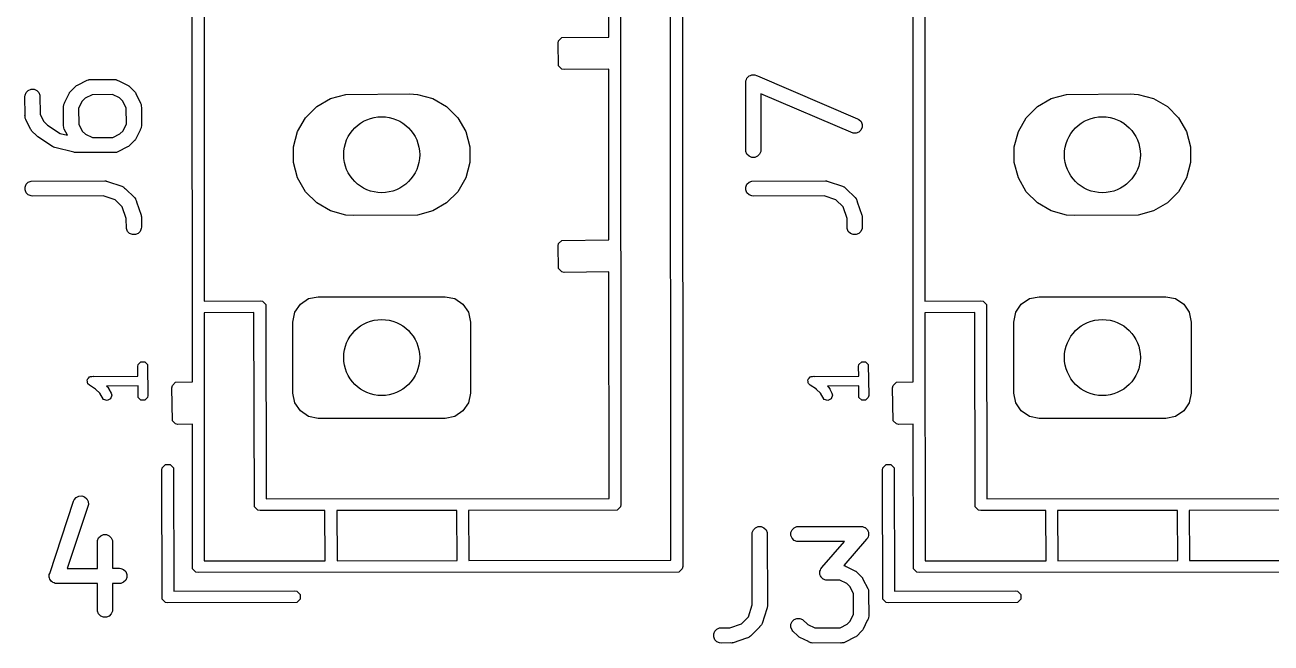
# Model space of a CAD drawing. Extents: x 4.85 to 7.13, y -3.95 to -2.88.
# Drawn here: x 5.1614 to 5.6455, y -3.3909 to -3.1509 of the extents above; entities that cross this region are included whole.
import ezdxf

# ---------------------------------------------------------------- set-up
doc = ezdxf.new("R2010")
doc.units = 0
doc.header["$MEASUREMENT"] = 0
doc.layers.add('BLACK', color=7, linetype='CONTINUOUS')

msp = doc.modelspace()

# ---------------------------------------------------------------- linework, layer by layer
at = {"layer": 'BLACK', "linetype": 'CONTINUOUS'}
for p, q in [((5.22652, -3.28949), (5.22638, -3.04142)), ((5.41238, -3.35874), (5.41221, -3.0436)), ((5.41675, -3.04051), (5.41693, -3.3611)), ((5.50652, -3.28949), (5.50638, -3.04142)), ((5.38825, -3.15561), (5.38819, -3.06762)), ((5.39273, -3.06453), (5.39291, -3.33709)), ((5.23098, -3.14455), (5.23104, -3.25811)), ((5.51098, -3.14455), (5.51104, -3.25811)), ((5.36868, -3.15705), (5.36996, -3.15577)), ((5.36996, -3.15577), (5.38825, -3.15561)), ((5.3685, -3.15795), (5.36868, -3.15705)), ((5.36868, -3.16673), (5.3685, -3.15795)), ((5.36996, -3.16801), (5.36868, -3.16673)), ((5.37087, -3.16819), (5.36996, -3.16801)), ((5.38826, -3.16804), (5.37087, -3.16819)), ((5.3883, -3.23435), (5.38826, -3.16804)), ((5.44233, -3.17108), (5.44272, -3.17068)), ((5.44272, -3.17068), (5.44274, -3.17068)), ((5.44274, -3.17068), (5.44275, -3.17066)), ((5.44275, -3.17066), (5.44327, -3.17046)), ((5.44327, -3.17046), (5.44379, -3.17024)), ((5.44379, -3.17024), (5.44381, -3.17024)), ((5.44381, -3.17024), (5.44382, -3.17024)), ((5.44382, -3.17024), (5.44438, -3.17024)), ((5.44438, -3.17024), (5.44494, -3.17024)), ((5.44494, -3.17024), (5.44496, -3.17025)), ((5.44496, -3.17025), (5.44497, -3.17025)), ((5.44497, -3.17025), (5.44555, -3.17049)), ((5.44555, -3.17049), (5.446, -3.17068)), ((5.446, -3.17068), (5.44601, -3.17069)), ((5.44601, -3.17069), (5.4849, -3.1873)), ((5.17916, -3.17673), (5.18102, -3.1748)), ((5.18102, -3.1748), (5.18125, -3.17461)), ((5.18125, -3.17461), (5.1813, -3.17456)), ((5.1813, -3.17456), (5.18136, -3.17453)), ((5.18136, -3.17453), (5.18147, -3.17443)), ((5.18147, -3.17443), (5.18182, -3.17429)), ((5.18182, -3.17429), (5.18554, -3.17237)), ((5.18554, -3.17237), (5.18608, -3.17217)), ((5.18608, -3.17217), (5.18619, -3.17216)), ((5.18619, -3.17216), (5.18628, -3.17212)), ((5.18628, -3.17212), (5.1868, -3.17211)), ((5.1868, -3.17211), (5.18723, -3.17208)), ((5.18723, -3.17208), (5.18731, -3.17211)), ((5.18731, -3.17211), (5.19623, -3.17206)), ((5.19623, -3.17206), (5.19681, -3.17212)), ((5.19681, -3.17212), (5.19691, -3.17216)), ((5.19691, -3.17216), (5.19701, -3.17217)), ((5.19701, -3.17217), (5.19753, -3.17241)), ((5.19753, -3.17241), (5.19787, -3.17256)), ((5.19787, -3.17256), (5.19792, -3.17261)), ((5.19792, -3.17261), (5.2013, -3.17425)), ((5.2013, -3.17425), (5.20155, -3.1744)), ((5.20155, -3.1744), (5.20162, -3.17443)), ((5.20162, -3.17443), (5.20167, -3.17448)), ((5.20167, -3.17448), (5.20179, -3.17456)), ((5.20179, -3.17456), (5.20202, -3.17481)), ((5.20202, -3.17481), (5.20395, -3.17667)), ((5.44141, -3.17314), (5.44147, -3.17256)), ((5.44147, -3.19996), (5.44141, -3.17314)), ((5.44147, -3.17253), (5.44169, -3.17201)), ((5.44147, -3.17255), (5.44147, -3.17253)), ((5.44147, -3.17256), (5.44147, -3.17255)), ((5.44169, -3.17201), (5.44191, -3.1715)), ((5.44191, -3.1715), (5.44192, -3.17148)), ((5.44192, -3.17148), (5.44193, -3.17147)), ((5.44193, -3.17147), (5.44233, -3.17108)), ((5.16141, -3.17876), (5.16147, -3.17819)), ((5.16146, -3.18581), (5.16141, -3.17876)), ((5.16147, -3.17819), (5.16191, -3.17712)), ((5.16191, -3.17712), (5.16272, -3.17631)), ((5.16272, -3.17631), (5.16379, -3.17587)), ((5.16379, -3.17587), (5.16494, -3.17587)), ((5.16494, -3.17587), (5.166, -3.17631)), ((5.166, -3.17631), (5.16682, -3.17712)), ((5.16682, -3.17712), (5.16726, -3.17819)), ((5.16726, -3.17819), (5.16731, -3.18565)), ((5.17695, -3.18082), (5.17859, -3.17744)), ((5.17859, -3.17744), (5.17875, -3.17719)), ((5.17875, -3.17719), (5.17878, -3.17712)), ((5.17878, -3.17712), (5.17883, -3.17708)), ((5.17883, -3.17708), (5.1789, -3.17695)), ((5.1789, -3.17695), (5.17916, -3.17673)), ((5.18477, -3.17936), (5.18358, -3.18059)), ((5.18747, -3.17796), (5.18477, -3.17936)), ((5.19545, -3.17792), (5.18747, -3.17796)), ((5.19816, -3.17923), (5.19545, -3.17792)), ((5.19939, -3.18042), (5.19816, -3.17923)), ((5.20078, -3.18313), (5.19939, -3.18042)), ((5.20395, -3.17667), (5.20413, -3.1769)), ((5.20413, -3.1769), (5.20419, -3.17695)), ((5.20419, -3.17695), (5.20422, -3.17701)), ((5.20422, -3.17701), (5.20431, -3.17712)), ((5.20431, -3.17712), (5.20446, -3.17747)), ((5.20446, -3.17747), (5.20637, -3.18119)), ((5.27479, -3.18252), (5.28013, -3.17944)), ((5.28013, -3.17944), (5.28609, -3.17784)), ((5.28609, -3.17784), (5.31083, -3.17764)), ((5.31083, -3.17764), (5.31391, -3.17784)), ((5.31391, -3.17784), (5.31987, -3.17944)), ((5.31987, -3.17944), (5.32521, -3.18252)), ((5.48312, -3.1929), (5.44727, -3.17759)), ((5.44727, -3.17759), (5.44732, -3.19939)), ((5.55479, -3.18252), (5.56013, -3.17944)), ((5.56013, -3.17944), (5.56609, -3.17784)), ((5.56609, -3.17784), (5.59083, -3.17764)), ((5.59083, -3.17764), (5.59391, -3.17784)), ((5.59391, -3.17784), (5.59987, -3.17944)), ((5.59987, -3.17944), (5.60521, -3.18252)), ((5.17641, -3.18251), (5.17647, -3.18194)), ((5.17646, -3.18956), (5.17641, -3.18251)), ((5.17647, -3.18194), (5.17651, -3.18184)), ((5.17651, -3.18173), (5.17676, -3.18122)), ((5.17651, -3.18184), (5.17651, -3.18173)), ((5.17676, -3.18122), (5.17691, -3.18087)), ((5.17691, -3.18087), (5.17695, -3.18082)), ((5.18358, -3.18059), (5.18227, -3.18329)), ((5.18227, -3.18329), (5.18231, -3.1894)), ((5.20083, -3.18924), (5.20078, -3.18313)), ((5.20637, -3.18119), (5.20658, -3.18173)), ((5.20658, -3.18173), (5.20659, -3.18184)), ((5.20659, -3.18184), (5.20663, -3.18194)), ((5.20663, -3.18194), (5.20663, -3.18246)), ((5.20663, -3.18246), (5.20666, -3.18288)), ((5.20666, -3.18288), (5.20664, -3.18296)), ((5.20664, -3.18296), (5.20669, -3.19001)), ((5.27043, -3.18688), (5.27479, -3.18252)), ((5.32521, -3.18252), (5.32957, -3.18688)), ((5.55043, -3.18688), (5.55479, -3.18252)), ((5.60521, -3.18252), (5.60957, -3.18688)), ((5.16143, -3.18589), (5.16146, -3.18581)), ((5.16146, -3.18631), (5.16143, -3.18589)), ((5.16147, -3.18684), (5.16146, -3.18631)), ((5.16151, -3.18694), (5.16147, -3.18684)), ((5.16152, -3.18704), (5.16151, -3.18694)), ((5.16172, -3.18758), (5.16152, -3.18704)), ((5.16364, -3.1913), (5.16172, -3.18758)), ((5.16731, -3.18565), (5.16871, -3.18836)), ((5.16871, -3.18836), (5.17016, -3.18976)), ((5.17016, -3.18976), (5.17506, -3.19297)), ((5.17643, -3.18964), (5.17646, -3.18956)), ((5.17646, -3.19006), (5.17643, -3.18964)), ((5.17647, -3.19059), (5.17646, -3.19006)), ((5.18231, -3.1894), (5.1837, -3.1921)), ((5.19952, -3.19193), (5.20083, -3.18924)), ((5.20669, -3.19001), (5.20663, -3.19059)), ((5.26735, -3.19222), (5.27043, -3.18688)), ((5.32957, -3.18688), (5.33265, -3.19222)), ((5.4849, -3.1873), (5.4854, -3.18758)), ((5.4854, -3.18758), (5.48621, -3.1884)), ((5.48621, -3.1884), (5.48664, -3.18947)), ((5.48664, -3.18947), (5.48662, -3.19062)), ((5.54735, -3.19222), (5.55043, -3.18688)), ((5.60957, -3.18688), (5.61265, -3.19222)), ((5.16378, -3.19165), (5.16364, -3.1913)), ((5.16388, -3.19177), (5.16378, -3.19165)), ((5.16391, -3.19182), (5.16388, -3.19177)), ((5.16396, -3.19187), (5.16391, -3.19182)), ((5.16415, -3.1921), (5.16396, -3.19187)), ((5.1659, -3.19379), (5.16415, -3.1921)), ((5.16603, -3.19398), (5.1659, -3.19379)), ((5.16647, -3.19434), (5.16603, -3.19398)), ((5.17214, -3.19806), (5.16647, -3.19434)), ((5.16647, -3.19434), (5.16647, -3.19434)), ((5.16647, -3.19434), (5.16647, -3.19434)), ((5.16647, -3.19434), (5.16647, -3.19434)), ((5.17506, -3.19297), (5.17792, -3.19367)), ((5.17651, -3.19069), (5.17647, -3.19059)), ((5.17651, -3.19079), (5.17651, -3.19069)), ((5.17672, -3.19133), (5.17651, -3.19079)), ((5.17792, -3.19367), (5.17672, -3.19133)), ((5.1837, -3.1921), (5.18494, -3.1933)), ((5.18494, -3.1933), (5.1876, -3.19459)), ((5.1876, -3.19459), (5.19562, -3.19456)), ((5.19562, -3.19456), (5.19833, -3.19317)), ((5.19833, -3.19317), (5.19952, -3.19193)), ((5.20614, -3.1917), (5.2045, -3.19508)), ((5.20619, -3.19165), (5.20614, -3.1917)), ((5.20633, -3.1913), (5.20619, -3.19165)), ((5.20658, -3.19079), (5.20633, -3.1913)), ((5.20659, -3.19069), (5.20658, -3.19079)), ((5.20663, -3.19059), (5.20659, -3.19069)), ((5.26575, -3.19818), (5.26735, -3.19222)), ((5.33265, -3.19222), (5.33425, -3.19818)), ((5.48427, -3.19291), (5.48312, -3.1929)), ((5.48534, -3.19249), (5.48427, -3.19291)), ((5.48617, -3.19168), (5.48534, -3.19249)), ((5.48662, -3.19062), (5.48617, -3.19168)), ((5.54575, -3.19818), (5.54735, -3.19222)), ((5.61265, -3.19222), (5.61425, -3.19818)), ((5.17248, -3.19831), (5.17214, -3.19806)), ((5.17257, -3.19834), (5.17248, -3.19831)), ((5.17261, -3.19836), (5.17257, -3.19834)), ((5.17268, -3.19838), (5.17261, -3.19836)), ((5.17302, -3.1985), (5.17268, -3.19838)), ((5.18036, -3.20028), (5.17302, -3.1985)), ((5.20128, -3.19823), (5.19755, -3.20015)), ((5.20162, -3.19809), (5.20128, -3.19823)), ((5.20174, -3.198), (5.20162, -3.19809)), ((5.20179, -3.19797), (5.20174, -3.198)), ((5.20184, -3.19791), (5.20179, -3.19797)), ((5.20207, -3.19772), (5.20184, -3.19791)), ((5.20394, -3.19579), (5.20207, -3.19772)), ((5.20419, -3.19557), (5.20394, -3.19579)), ((5.20427, -3.19545), (5.20419, -3.19557)), ((5.20431, -3.1954), (5.20427, -3.19545)), ((5.20434, -3.19533), (5.20431, -3.1954)), ((5.2045, -3.19508), (5.20434, -3.19533)), ((5.26575, -3.20434), (5.26575, -3.19818)), ((5.33425, -3.19818), (5.33425, -3.20434)), ((5.44732, -3.19939), (5.44726, -3.19996)), ((5.54575, -3.20434), (5.54575, -3.19818)), ((5.61425, -3.19818), (5.61425, -3.20434)), ((5.18066, -3.20041), (5.18036, -3.20028)), ((5.18102, -3.20044), (5.18066, -3.20041)), ((5.18109, -3.20046), (5.18102, -3.20044)), ((5.18114, -3.20045), (5.18109, -3.20046)), ((5.18124, -3.20046), (5.18114, -3.20045)), ((5.19578, -3.20041), (5.18124, -3.20046)), ((5.19586, -3.20044), (5.19578, -3.20041)), ((5.19631, -3.20041), (5.19586, -3.20044)), ((5.19681, -3.20041), (5.19631, -3.20041)), ((5.19691, -3.20037), (5.19681, -3.20041)), ((5.19701, -3.20036), (5.19691, -3.20037)), ((5.19755, -3.20015), (5.19701, -3.20036)), ((5.26735, -3.2103), (5.26575, -3.20434)), ((5.33425, -3.20434), (5.33265, -3.2103)), ((5.44191, -3.20103), (5.44147, -3.19996)), ((5.44272, -3.20184), (5.44191, -3.20103)), ((5.44379, -3.20228), (5.44272, -3.20184)), ((5.44494, -3.20228), (5.44379, -3.20228)), ((5.446, -3.20184), (5.44494, -3.20228)), ((5.44682, -3.20103), (5.446, -3.20184)), ((5.44726, -3.19996), (5.44682, -3.20103)), ((5.54735, -3.2103), (5.54575, -3.20434)), ((5.61425, -3.20434), (5.61265, -3.2103)), ((5.16147, -3.21381), (5.16191, -3.21274)), ((5.16147, -3.21496), (5.16147, -3.21381)), ((5.16191, -3.21274), (5.16272, -3.21193)), ((5.16272, -3.21193), (5.16379, -3.21149)), ((5.16379, -3.21149), (5.19248, -3.21143)), ((5.19248, -3.21143), (5.19278, -3.21146)), ((5.19278, -3.21146), (5.19285, -3.21145)), ((5.19285, -3.21145), (5.19291, -3.21147)), ((5.19291, -3.21147), (5.19306, -3.21149)), ((5.19306, -3.21149), (5.19343, -3.21164)), ((5.19343, -3.21164), (5.19904, -3.21346)), ((5.19904, -3.21346), (5.19957, -3.21369)), ((5.19957, -3.21369), (5.19965, -3.21376)), ((5.19965, -3.21376), (5.19975, -3.2138)), ((5.19975, -3.2138), (5.20014, -3.21419)), ((5.20014, -3.21419), (5.20044, -3.21445)), ((5.27043, -3.21564), (5.26735, -3.2103)), ((5.33265, -3.2103), (5.32957, -3.21564)), ((5.44147, -3.21381), (5.44191, -3.21274)), ((5.44147, -3.21496), (5.44147, -3.21381)), ((5.44191, -3.21274), (5.44272, -3.21193)), ((5.44272, -3.21193), (5.44379, -3.21149)), ((5.44379, -3.21149), (5.47248, -3.21143)), ((5.47248, -3.21143), (5.47278, -3.21146)), ((5.47278, -3.21146), (5.47285, -3.21145)), ((5.47285, -3.21145), (5.47291, -3.21147)), ((5.47291, -3.21147), (5.47306, -3.21149)), ((5.47306, -3.21149), (5.47343, -3.21164)), ((5.47343, -3.21164), (5.47904, -3.21346)), ((5.47904, -3.21346), (5.47957, -3.21369)), ((5.47957, -3.21369), (5.47965, -3.21376)), ((5.47965, -3.21376), (5.47975, -3.2138)), ((5.47975, -3.2138), (5.48014, -3.21419)), ((5.48014, -3.21419), (5.48044, -3.21445)), ((5.55043, -3.21564), (5.54735, -3.2103)), ((5.61265, -3.2103), (5.60957, -3.21564)), ((5.16191, -3.21602), (5.16147, -3.21496)), ((5.16272, -3.21684), (5.16191, -3.21602)), ((5.16379, -3.21728), (5.16272, -3.21684)), ((5.16436, -3.21734), (5.16379, -3.21728)), ((5.19185, -3.21728), (5.16436, -3.21734)), ((5.19646, -3.21877), (5.19185, -3.21728)), ((5.19925, -3.22152), (5.19646, -3.21877)), ((5.20044, -3.21445), (5.20047, -3.21451)), ((5.20047, -3.21451), (5.20395, -3.21792)), ((5.20395, -3.21792), (5.20431, -3.21837)), ((5.20431, -3.21837), (5.20435, -3.21847)), ((5.20435, -3.21847), (5.20442, -3.21855)), ((5.20442, -3.21855), (5.2046, -3.21906)), ((5.2046, -3.21906), (5.20475, -3.21943)), ((5.27479, -3.22), (5.27043, -3.21564)), ((5.32957, -3.21564), (5.32521, -3.22)), ((5.44191, -3.21602), (5.44147, -3.21496)), ((5.44272, -3.21684), (5.44191, -3.21602)), ((5.44379, -3.21728), (5.44272, -3.21684)), ((5.44436, -3.21734), (5.44379, -3.21728)), ((5.47185, -3.21728), (5.44436, -3.21734)), ((5.47646, -3.21877), (5.47185, -3.21728)), ((5.47925, -3.22152), (5.47646, -3.21877)), ((5.48044, -3.21445), (5.48047, -3.21451)), ((5.48047, -3.21451), (5.48395, -3.21792)), ((5.48395, -3.21792), (5.48431, -3.21837)), ((5.48431, -3.21837), (5.48435, -3.21847)), ((5.48435, -3.21847), (5.48442, -3.21855)), ((5.48442, -3.21855), (5.4846, -3.21906)), ((5.4846, -3.21906), (5.48475, -3.21943)), ((5.55479, -3.22), (5.55043, -3.21564)), ((5.60957, -3.21564), (5.60521, -3.22)), ((5.20078, -3.22598), (5.19925, -3.22152)), ((5.20475, -3.21943), (5.20475, -3.21951)), ((5.20475, -3.21951), (5.20653, -3.2247)), ((5.28013, -3.22308), (5.27479, -3.22)), ((5.28609, -3.22468), (5.28013, -3.22308)), ((5.31987, -3.22308), (5.31391, -3.22468)), ((5.32521, -3.22), (5.31987, -3.22308)), ((5.48078, -3.22598), (5.47925, -3.22152)), ((5.48475, -3.21943), (5.48475, -3.21951)), ((5.48475, -3.21951), (5.48653, -3.2247)), ((5.56013, -3.22308), (5.55479, -3.22)), ((5.56609, -3.22468), (5.56013, -3.22308)), ((5.59987, -3.22308), (5.59391, -3.22468)), ((5.60521, -3.22), (5.59987, -3.22308)), ((5.20084, -3.22996), (5.20078, -3.22598)), ((5.20653, -3.2247), (5.2066, -3.22498)), ((5.2066, -3.22498), (5.20663, -3.22506)), ((5.20663, -3.22506), (5.20663, -3.22512)), ((5.20663, -3.22512), (5.20666, -3.22526)), ((5.20666, -3.22526), (5.20664, -3.22563)), ((5.20664, -3.22563), (5.20669, -3.22938)), ((5.28917, -3.22488), (5.28609, -3.22468)), ((5.31391, -3.22468), (5.28917, -3.22488)), ((5.48084, -3.22996), (5.48078, -3.22598)), ((5.48653, -3.2247), (5.4866, -3.22498)), ((5.4866, -3.22498), (5.48663, -3.22506)), ((5.48663, -3.22506), (5.48663, -3.22512)), ((5.48663, -3.22512), (5.48666, -3.22526)), ((5.48666, -3.22526), (5.48664, -3.22563)), ((5.48664, -3.22563), (5.48669, -3.22938)), ((5.56917, -3.22488), (5.56609, -3.22468)), ((5.59391, -3.22468), (5.56917, -3.22488)), ((5.20128, -3.23102), (5.20084, -3.22996)), ((5.20209, -3.23184), (5.20128, -3.23102)), ((5.20316, -3.23228), (5.20209, -3.23184)), ((5.20431, -3.23228), (5.20316, -3.23228)), ((5.20537, -3.23184), (5.20431, -3.23228)), ((5.20619, -3.23102), (5.20537, -3.23184)), ((5.20663, -3.22996), (5.20619, -3.23102)), ((5.20669, -3.22938), (5.20663, -3.22996)), ((5.48128, -3.23102), (5.48084, -3.22996)), ((5.48209, -3.23184), (5.48128, -3.23102)), ((5.48316, -3.23228), (5.48209, -3.23184)), ((5.48431, -3.23228), (5.48316, -3.23228)), ((5.48537, -3.23184), (5.48431, -3.23228)), ((5.48619, -3.23102), (5.48537, -3.23184)), ((5.48663, -3.22996), (5.48619, -3.23102)), ((5.48669, -3.22938), (5.48663, -3.22996)), ((5.3685, -3.23669), (5.36868, -3.23579)), ((5.36868, -3.24547), (5.3685, -3.23669)), ((5.36868, -3.23579), (5.36996, -3.23451)), ((5.36996, -3.23451), (5.3883, -3.23435)), ((5.36996, -3.24675), (5.36868, -3.24547)), ((5.37087, -3.24693), (5.36996, -3.24675)), ((5.38831, -3.24678), (5.37087, -3.24693)), ((5.38837, -3.33473), (5.38831, -3.24678)), ((5.23104, -3.25811), (5.25276, -3.25795)), ((5.25276, -3.25795), (5.25366, -3.25813)), ((5.26843, -3.25926), (5.27163, -3.25713)), ((5.27163, -3.25713), (5.27539, -3.25638)), ((5.27539, -3.25638), (5.32461, -3.25638)), ((5.32461, -3.25638), (5.32837, -3.25713)), ((5.32837, -3.25713), (5.33157, -3.25926)), ((5.51104, -3.25811), (5.53276, -3.25795)), ((5.53276, -3.25795), (5.53366, -3.25813)), ((5.54843, -3.25926), (5.55163, -3.25713)), ((5.55163, -3.25713), (5.55539, -3.25638)), ((5.55539, -3.25638), (5.60461, -3.25638)), ((5.60461, -3.25638), (5.60837, -3.25713)), ((5.60837, -3.25713), (5.61157, -3.25926)), ((5.2504, -3.26252), (5.23105, -3.26266)), ((5.23105, -3.26266), (5.2311, -3.35892)), ((5.25057, -3.33799), (5.2504, -3.26252)), ((5.25366, -3.25813), (5.25494, -3.25941)), ((5.25494, -3.25941), (5.25511, -3.3349)), ((5.26555, -3.26622), (5.2663, -3.26245)), ((5.2663, -3.26245), (5.26843, -3.25926)), ((5.33157, -3.25926), (5.3337, -3.26245)), ((5.3337, -3.26245), (5.33445, -3.26622)), ((5.5304, -3.26252), (5.51105, -3.26266)), ((5.51105, -3.26266), (5.5111, -3.35892)), ((5.53057, -3.33799), (5.5304, -3.26252)), ((5.53366, -3.25813), (5.53494, -3.25941)), ((5.53494, -3.25941), (5.53511, -3.3349)), ((5.54555, -3.26622), (5.5463, -3.26245)), ((5.5463, -3.26245), (5.54843, -3.25926)), ((5.61157, -3.25926), (5.6137, -3.26245)), ((5.6137, -3.26245), (5.61445, -3.26622)), ((5.26555, -3.29378), (5.26555, -3.26622)), ((5.33445, -3.26622), (5.33445, -3.29378)), ((5.54555, -3.29378), (5.54555, -3.26622)), ((5.61445, -3.26622), (5.61445, -3.29378)), ((5.20541, -3.28276), (5.20648, -3.2817)), ((5.20648, -3.2817), (5.20798, -3.2817)), ((5.20798, -3.2817), (5.20905, -3.28276)), ((5.48541, -3.28276), (5.48648, -3.2817)), ((5.48648, -3.2817), (5.48798, -3.2817)), ((5.48798, -3.2817), (5.48905, -3.28276)), ((5.20526, -3.28351), (5.20541, -3.28276)), ((5.20531, -3.28718), (5.20526, -3.28351)), ((5.20905, -3.28276), (5.2092, -3.29476)), ((5.48526, -3.28351), (5.48541, -3.28276)), ((5.48531, -3.28718), (5.48526, -3.28351)), ((5.48905, -3.28276), (5.4892, -3.29476)), ((5.18561, -3.28876), (5.18572, -3.28859)), ((5.18572, -3.28932), (5.18561, -3.28876)), ((5.18572, -3.28839), (5.18613, -3.28798)), ((5.18572, -3.28859), (5.18572, -3.28839)), ((5.18572, -3.28989), (5.18572, -3.28932)), ((5.18587, -3.29004), (5.18572, -3.28989)), ((5.18591, -3.29023), (5.18587, -3.29004)), ((5.18645, -3.29078), (5.18591, -3.29023)), ((5.18613, -3.28798), (5.18645, -3.2875)), ((5.18645, -3.2875), (5.18665, -3.28746)), ((5.18887, -3.29226), (5.18645, -3.29078)), ((5.18665, -3.28746), (5.18679, -3.28732)), ((5.18679, -3.28732), (5.18739, -3.28732)), ((5.18739, -3.28732), (5.18793, -3.28721)), ((5.18793, -3.28721), (5.18809, -3.28731)), ((5.18809, -3.28731), (5.20531, -3.28718)), ((5.20535, -3.29098), (5.19315, -3.29107)), ((5.19315, -3.29107), (5.19352, -3.2914)), ((5.19352, -3.2914), (5.19352, -3.2914)), ((5.19352, -3.2914), (5.19352, -3.2914)), ((5.19352, -3.2914), (5.19362, -3.2915)), ((5.19362, -3.2915), (5.19405, -3.29213)), ((5.20541, -3.29552), (5.20535, -3.29098)), ((5.2185, -3.29181), (5.21868, -3.29091)), ((5.21868, -3.30453), (5.2185, -3.29181)), ((5.21868, -3.29091), (5.21996, -3.28963)), ((5.21996, -3.28963), (5.22652, -3.28949)), ((5.46561, -3.28876), (5.46572, -3.28859)), ((5.46572, -3.28932), (5.46561, -3.28876)), ((5.46572, -3.28839), (5.46613, -3.28798)), ((5.46572, -3.28859), (5.46572, -3.28839)), ((5.46572, -3.28989), (5.46572, -3.28932)), ((5.46587, -3.29004), (5.46572, -3.28989)), ((5.46591, -3.29023), (5.46587, -3.29004)), ((5.46645, -3.29078), (5.46591, -3.29023)), ((5.46613, -3.28798), (5.46645, -3.2875)), ((5.46645, -3.2875), (5.46665, -3.28746)), ((5.46887, -3.29226), (5.46645, -3.29078)), ((5.46665, -3.28746), (5.46679, -3.28732)), ((5.46679, -3.28732), (5.46739, -3.28732)), ((5.46739, -3.28732), (5.46793, -3.28721)), ((5.46793, -3.28721), (5.46809, -3.28731)), ((5.46809, -3.28731), (5.48531, -3.28718)), ((5.48535, -3.29098), (5.47315, -3.29107)), ((5.47315, -3.29107), (5.47352, -3.2914)), ((5.47352, -3.2914), (5.47352, -3.2914)), ((5.47352, -3.2914), (5.47352, -3.2914)), ((5.47352, -3.2914), (5.47362, -3.2915)), ((5.47362, -3.2915), (5.47405, -3.29213)), ((5.48541, -3.29552), (5.48535, -3.29098)), ((5.4985, -3.29181), (5.49868, -3.29091)), ((5.49868, -3.30453), (5.4985, -3.29181)), ((5.49868, -3.29091), (5.49996, -3.28963)), ((5.49996, -3.28963), (5.50652, -3.28949)), ((5.18896, -3.29241), (5.18887, -3.29226)), ((5.19049, -3.2938), (5.18896, -3.29241)), ((5.19188, -3.29625), (5.19049, -3.2938)), ((5.19331, -3.29673), (5.19188, -3.29625)), ((5.19466, -3.29605), (5.19331, -3.29673)), ((5.19405, -3.29213), (5.19405, -3.29233)), ((5.19405, -3.29233), (5.19493, -3.29388)), ((5.19513, -3.29462), (5.19466, -3.29605)), ((5.19493, -3.29388), (5.19513, -3.29462)), ((5.20648, -3.29658), (5.20541, -3.29552)), ((5.20798, -3.29658), (5.20648, -3.29658)), ((5.20905, -3.29552), (5.20798, -3.29658)), ((5.2092, -3.29476), (5.20905, -3.29552)), ((5.2663, -3.29755), (5.26555, -3.29378)), ((5.33445, -3.29378), (5.3337, -3.29755)), ((5.46896, -3.29241), (5.46887, -3.29226)), ((5.47049, -3.2938), (5.46896, -3.29241)), ((5.47188, -3.29625), (5.47049, -3.2938)), ((5.47331, -3.29673), (5.47188, -3.29625)), ((5.47466, -3.29605), (5.47331, -3.29673)), ((5.47405, -3.29213), (5.47405, -3.29233)), ((5.47405, -3.29233), (5.47493, -3.29388)), ((5.47513, -3.29462), (5.47466, -3.29605)), ((5.47493, -3.29388), (5.47513, -3.29462)), ((5.48648, -3.29658), (5.48541, -3.29552)), ((5.48798, -3.29658), (5.48648, -3.29658)), ((5.48905, -3.29552), (5.48798, -3.29658)), ((5.4892, -3.29476), (5.48905, -3.29552)), ((5.5463, -3.29755), (5.54555, -3.29378)), ((5.61445, -3.29378), (5.6137, -3.29755)), ((5.26843, -3.30074), (5.2663, -3.29755)), ((5.27163, -3.30287), (5.26843, -3.30074)), ((5.33157, -3.30074), (5.32837, -3.30287)), ((5.3337, -3.29755), (5.33157, -3.30074)), ((5.54843, -3.30074), (5.5463, -3.29755)), ((5.55163, -3.30287), (5.54843, -3.30074)), ((5.61157, -3.30074), (5.60837, -3.30287)), ((5.6137, -3.29755), (5.61157, -3.30074)), ((5.21996, -3.3058), (5.21868, -3.30453)), ((5.22087, -3.30598), (5.21996, -3.3058)), ((5.22653, -3.30587), (5.22087, -3.30598)), ((5.22656, -3.36198), (5.22653, -3.30587)), ((5.27539, -3.30362), (5.27163, -3.30287)), ((5.32461, -3.30362), (5.27539, -3.30362)), ((5.32837, -3.30287), (5.32461, -3.30362)), ((5.49996, -3.3058), (5.49868, -3.30453)), ((5.50087, -3.30598), (5.49996, -3.3058)), ((5.50653, -3.30587), (5.50087, -3.30598)), ((5.50656, -3.36198), (5.50653, -3.30587)), ((5.55539, -3.30362), (5.55163, -3.30287)), ((5.60461, -3.30362), (5.55539, -3.30362)), ((5.60837, -3.30287), (5.60461, -3.30362)), ((5.21457, -3.3237), (5.21475, -3.3228)), ((5.21475, -3.37382), (5.21457, -3.3237)), ((5.21475, -3.3228), (5.21603, -3.32152)), ((5.21603, -3.32152), (5.21783, -3.32152)), ((5.21783, -3.32152), (5.21911, -3.3228)), ((5.21911, -3.3228), (5.21928, -3.37072)), ((5.49457, -3.3237), (5.49475, -3.3228)), ((5.49475, -3.37382), (5.49457, -3.3237)), ((5.49475, -3.3228), (5.49603, -3.32152)), ((5.49603, -3.32152), (5.49783, -3.32152)), ((5.49783, -3.32152), (5.49911, -3.3228)), ((5.49911, -3.3228), (5.49928, -3.37072)), ((5.18032, -3.33573), (5.18056, -3.3352)), ((5.18056, -3.3352), (5.18131, -3.33433)), ((5.18131, -3.33433), (5.18234, -3.33381)), ((5.18234, -3.33381), (5.18349, -3.33373)), ((5.18349, -3.33373), (5.18459, -3.3341)), ((5.18459, -3.3341), (5.18546, -3.33485)), ((5.18546, -3.33485), (5.18597, -3.33588)), ((5.25511, -3.3349), (5.38837, -3.33473)), ((5.53511, -3.3349), (5.66837, -3.33473)), ((5.17103, -3.36379), (5.18032, -3.33573)), ((5.18605, -3.33703), (5.17782, -3.36188)), ((5.18597, -3.33588), (5.18605, -3.33703)), ((5.25185, -3.33927), (5.25057, -3.33799)), ((5.25276, -3.33945), (5.25185, -3.33927)), ((5.27797, -3.33942), (5.25276, -3.33945)), ((5.27811, -3.35887), (5.27797, -3.33942)), ((5.32915, -3.33935), (5.28252, -3.33941)), ((5.28252, -3.33941), (5.28266, -3.35887)), ((5.32929, -3.35882), (5.32915, -3.33935)), ((5.39146, -3.33927), (5.3337, -3.33934)), ((5.3337, -3.33934), (5.33384, -3.35882)), ((5.39273, -3.33799), (5.39146, -3.33927)), ((5.39291, -3.33709), (5.39273, -3.33799)), ((5.53185, -3.33927), (5.53057, -3.33799)), ((5.53276, -3.33945), (5.53185, -3.33927)), ((5.55797, -3.33942), (5.53276, -3.33945)), ((5.55811, -3.35887), (5.55797, -3.33942)), ((5.60915, -3.33935), (5.56252, -3.33941)), ((5.56252, -3.33941), (5.56266, -3.35887)), ((5.60929, -3.35882), (5.60915, -3.33935)), ((5.67146, -3.33927), (5.6137, -3.33934)), ((5.6137, -3.33934), (5.61384, -3.35882)), ((5.19004, -3.35002), (5.19086, -3.3492)), ((5.19086, -3.3492), (5.19192, -3.34876)), ((5.19192, -3.34876), (5.19307, -3.34876)), ((5.19307, -3.34876), (5.19414, -3.3492)), ((5.19414, -3.3492), (5.19495, -3.35002)), ((5.44392, -3.34854), (5.44398, -3.34796)), ((5.44398, -3.37602), (5.44392, -3.34854)), ((5.44398, -3.34796), (5.44442, -3.3469)), ((5.44442, -3.3469), (5.44524, -3.34608)), ((5.44524, -3.34608), (5.4463, -3.34564)), ((5.4463, -3.34564), (5.44745, -3.34564)), ((5.44745, -3.34564), (5.44852, -3.34608)), ((5.44852, -3.34608), (5.44933, -3.3469)), ((5.44933, -3.3469), (5.44977, -3.34796)), ((5.44977, -3.34796), (5.44983, -3.37666)), ((5.45898, -3.34796), (5.45942, -3.3469)), ((5.45898, -3.34911), (5.45898, -3.34796)), ((5.45942, -3.35018), (5.45898, -3.34911)), ((5.45942, -3.3469), (5.46023, -3.34608)), ((5.46023, -3.34608), (5.4613, -3.34564)), ((5.4613, -3.34564), (5.48625, -3.34558)), ((5.48625, -3.34558), (5.48655, -3.34561)), ((5.48655, -3.34561), (5.48663, -3.34561)), ((5.48663, -3.34561), (5.48668, -3.34563)), ((5.48668, -3.34563), (5.48682, -3.34564)), ((5.48682, -3.34564), (5.48727, -3.34582)), ((5.48727, -3.34582), (5.48772, -3.34598)), ((5.48772, -3.34598), (5.4878, -3.34604)), ((5.4878, -3.34604), (5.48789, -3.34608)), ((5.48789, -3.34608), (5.48823, -3.34642)), ((5.48823, -3.34642), (5.48859, -3.34674)), ((5.48859, -3.34674), (5.48863, -3.34683)), ((5.48863, -3.34683), (5.4887, -3.3469)), ((5.4887, -3.3469), (5.48889, -3.34734)), ((5.48896, -3.34956), (5.48881, -3.35001)), ((5.48889, -3.34734), (5.4891, -3.34777)), ((5.48914, -3.34911), (5.48896, -3.34956)), ((5.4891, -3.34777), (5.4891, -3.34787)), ((5.4891, -3.34787), (5.48914, -3.34796)), ((5.48914, -3.34796), (5.48914, -3.34844)), ((5.48914, -3.34844), (5.48917, -3.34892)), ((5.48917, -3.34892), (5.48914, -3.34901)), ((5.48914, -3.34901), (5.48914, -3.34911)), ((5.18954, -3.35166), (5.1896, -3.35108)), ((5.18957, -3.36185), (5.18954, -3.35166)), ((5.1896, -3.35108), (5.19004, -3.35002)), ((5.19495, -3.35002), (5.19539, -3.35108)), ((5.19539, -3.35108), (5.19542, -3.36184)), ((5.46023, -3.35099), (5.45942, -3.35018)), ((5.4613, -3.35143), (5.46023, -3.35099)), ((5.46187, -3.35149), (5.4613, -3.35143)), ((5.4798, -3.35145), (5.46187, -3.35149)), ((5.47099, -3.36157), (5.4798, -3.35145)), ((5.48838, -3.3505), (5.47952, -3.36069)), ((5.4887, -3.35018), (5.48838, -3.3505)), ((5.48874, -3.35009), (5.4887, -3.35018)), ((5.48881, -3.35001), (5.48874, -3.35009)), ((5.2311, -3.35892), (5.27811, -3.35887)), ((5.28266, -3.35887), (5.32929, -3.35882)), ((5.33384, -3.35882), (5.41238, -3.35874)), ((5.5111, -3.35892), (5.55811, -3.35887)), ((5.56266, -3.35887), (5.60929, -3.35882)), ((5.61384, -3.35882), (5.69238, -3.35874)), ((5.17082, -3.36441), (5.17085, -3.36431)), ((5.17085, -3.36489), (5.17082, -3.36441)), ((5.17085, -3.36421), (5.17103, -3.36379)), ((5.17085, -3.36431), (5.17085, -3.36421)), ((5.17782, -3.36188), (5.18957, -3.36185)), ((5.19542, -3.36184), (5.19812, -3.36183)), ((5.19812, -3.36183), (5.1987, -3.36189)), ((5.1987, -3.36189), (5.19976, -3.36233)), ((5.19976, -3.36233), (5.20058, -3.36314)), ((5.20058, -3.36314), (5.20102, -3.36421)), ((5.20102, -3.36421), (5.20102, -3.36536)), ((5.22656, -3.36201), (5.22656, -3.36198)), ((5.22784, -3.36328), (5.22656, -3.36201)), ((5.22874, -3.36346), (5.22784, -3.36328)), ((5.41547, -3.36328), (5.22874, -3.36346)), ((5.41675, -3.36201), (5.41547, -3.36328)), ((5.41693, -3.3611), (5.41675, -3.36201)), ((5.4702, -3.36315), (5.47023, -3.36306)), ((5.47023, -3.36363), (5.4702, -3.36315)), ((5.47023, -3.36296), (5.47041, -3.36252)), ((5.47023, -3.36306), (5.47023, -3.36296)), ((5.47023, -3.36411), (5.47023, -3.36363)), ((5.47027, -3.3642), (5.47023, -3.36411)), ((5.47027, -3.3643), (5.47027, -3.3642)), ((5.47048, -3.36473), (5.47027, -3.3643)), ((5.47041, -3.36252), (5.47056, -3.36206)), ((5.47056, -3.36206), (5.47063, -3.36198)), ((5.47063, -3.36198), (5.47067, -3.36189)), ((5.47067, -3.36189), (5.47099, -3.36157)), ((5.47952, -3.36069), (5.47953, -3.36069)), ((5.47953, -3.36069), (5.48004, -3.36093)), ((5.48004, -3.36093), (5.48039, -3.36108)), ((5.48039, -3.36108), (5.48044, -3.36113)), ((5.48044, -3.36113), (5.48382, -3.36277)), ((5.48382, -3.36277), (5.48407, -3.36292)), ((5.48407, -3.36292), (5.48414, -3.36295)), ((5.48414, -3.36295), (5.48418, -3.363)), ((5.48418, -3.363), (5.48431, -3.36308)), ((5.48431, -3.36308), (5.48453, -3.36333)), ((5.48453, -3.36333), (5.48646, -3.3652)), ((5.50656, -3.36201), (5.50656, -3.36198)), ((5.50784, -3.36328), (5.50656, -3.36201)), ((5.50874, -3.36346), (5.50784, -3.36328)), ((5.69547, -3.36328), (5.50874, -3.36346)), ((5.17085, -3.36536), (5.17085, -3.36489)), ((5.17089, -3.36546), (5.17085, -3.36536)), ((5.1709, -3.36556), (5.17089, -3.36546)), ((5.17111, -3.36599), (5.1709, -3.36556)), ((5.17129, -3.36642), (5.17111, -3.36599)), ((5.17137, -3.3665), (5.17129, -3.36642)), ((5.17142, -3.36659), (5.17137, -3.3665)), ((5.17177, -3.3669), (5.17142, -3.36659)), ((5.17211, -3.36724), (5.17177, -3.3669)), ((5.17221, -3.36728), (5.17211, -3.36724)), ((5.17229, -3.36735), (5.17221, -3.36728)), ((5.17274, -3.3675), (5.17229, -3.36735)), ((5.17317, -3.36768), (5.17274, -3.3675)), ((5.17332, -3.36769), (5.17317, -3.36768)), ((5.17338, -3.36771), (5.17332, -3.36769)), ((5.17346, -3.36771), (5.17338, -3.36771)), ((5.17375, -3.36774), (5.17346, -3.36771)), ((5.18958, -3.3677), (5.17375, -3.36774)), ((5.1896, -3.37848), (5.18958, -3.3677)), ((5.1987, -3.36768), (5.19543, -3.36769)), ((5.19543, -3.36769), (5.19545, -3.37791)), ((5.19976, -3.36724), (5.1987, -3.36768)), ((5.20058, -3.36642), (5.19976, -3.36724)), ((5.20102, -3.36536), (5.20058, -3.36642)), ((5.47067, -3.36517), (5.47048, -3.36473)), ((5.47074, -3.36525), (5.47067, -3.36517)), ((5.47078, -3.36533), (5.47074, -3.36525)), ((5.47114, -3.36565), (5.47078, -3.36533)), ((5.47148, -3.36599), (5.47114, -3.36565)), ((5.47157, -3.36603), (5.47148, -3.36599)), ((5.47165, -3.36609), (5.47157, -3.36603)), ((5.4721, -3.36625), (5.47165, -3.36609)), ((5.47255, -3.36643), (5.4721, -3.36625)), ((5.47269, -3.36644), (5.47255, -3.36643)), ((5.47274, -3.36646), (5.47269, -3.36644)), ((5.47282, -3.36646), (5.47274, -3.36646)), ((5.47312, -3.36649), (5.47282, -3.36646)), ((5.47798, -3.36644), (5.47312, -3.36649)), ((5.48067, -3.36775), (5.47798, -3.36644)), ((5.4819, -3.36894), (5.48067, -3.36775)), ((5.4833, -3.37165), (5.4819, -3.36894)), ((5.48646, -3.3652), (5.48665, -3.36542)), ((5.48665, -3.36542), (5.4867, -3.36547)), ((5.4867, -3.36547), (5.48673, -3.36553)), ((5.48673, -3.36553), (5.48683, -3.36564)), ((5.48683, -3.36564), (5.48697, -3.36599)), ((5.48697, -3.36599), (5.48889, -3.36971)), ((5.21603, -3.3751), (5.21475, -3.37382)), ((5.21928, -3.37072), (5.26614, -3.37055)), ((5.26614, -3.37055), (5.26705, -3.37073)), ((5.26705, -3.37073), (5.26832, -3.37201)), ((5.26832, -3.37382), (5.26705, -3.3751)), ((5.26832, -3.37201), (5.26832, -3.37382)), ((5.48334, -3.37963), (5.4833, -3.37165)), ((5.48889, -3.36971), (5.48909, -3.37025)), ((5.48909, -3.37025), (5.4891, -3.37036)), ((5.4891, -3.37036), (5.48914, -3.37046)), ((5.48914, -3.37046), (5.48915, -3.37097)), ((5.48915, -3.37097), (5.48918, -3.3714)), ((5.48918, -3.3714), (5.48915, -3.37149)), ((5.48915, -3.37149), (5.4892, -3.38041)), ((5.49603, -3.3751), (5.49475, -3.37382)), ((5.49928, -3.37072), (5.54614, -3.37055)), ((5.54614, -3.37055), (5.54705, -3.37073)), ((5.54705, -3.37073), (5.54832, -3.37201)), ((5.54832, -3.37382), (5.54705, -3.3751)), ((5.54832, -3.37201), (5.54832, -3.37382)), ((5.19004, -3.37955), (5.1896, -3.37848)), ((5.19539, -3.37848), (5.19495, -3.37955)), ((5.19545, -3.37791), (5.19539, -3.37848)), ((5.21693, -3.37528), (5.21603, -3.3751)), ((5.26705, -3.3751), (5.21693, -3.37528)), ((5.44249, -3.38063), (5.44398, -3.37602)), ((5.44962, -3.3776), (5.4478, -3.38322)), ((5.44977, -3.37723), (5.44962, -3.3776)), ((5.44979, -3.37709), (5.44977, -3.37723)), ((5.44981, -3.37703), (5.44979, -3.37709)), ((5.44983, -3.37666), (5.4498, -3.37695)), ((5.4498, -3.37695), (5.44981, -3.37703)), ((5.49693, -3.37528), (5.49603, -3.3751)), ((5.54705, -3.3751), (5.49693, -3.37528)), ((5.19086, -3.38036), (5.19004, -3.37955)), ((5.19192, -3.3808), (5.19086, -3.38036)), ((5.19307, -3.3808), (5.19192, -3.3808)), ((5.19414, -3.38036), (5.19307, -3.3808)), ((5.19495, -3.37955), (5.19414, -3.38036)), ((5.43528, -3.38496), (5.43974, -3.38343)), ((5.43974, -3.38343), (5.44249, -3.38063)), ((5.4475, -3.38382), (5.44746, -3.38392)), ((5.44757, -3.38374), (5.4475, -3.38382)), ((5.4478, -3.38322), (5.44757, -3.38374)), ((5.45898, -3.38358), (5.45942, -3.38252)), ((5.45898, -3.38473), (5.45898, -3.38358)), ((5.45942, -3.38252), (5.46023, -3.3817)), ((5.46023, -3.3817), (5.4613, -3.38126)), ((5.4613, -3.38126), (5.46245, -3.38126)), ((5.46245, -3.38126), (5.46352, -3.3817)), ((5.46352, -3.3817), (5.46558, -3.38369)), ((5.46558, -3.38369), (5.46828, -3.385)), ((5.47814, -3.38496), (5.48084, -3.38356)), ((5.48084, -3.38356), (5.48203, -3.38233)), ((5.48203, -3.38233), (5.48334, -3.37963)), ((5.48865, -3.3821), (5.48701, -3.38548)), ((5.4887, -3.38205), (5.48865, -3.3821)), ((5.48885, -3.3817), (5.4887, -3.38205)), ((5.48909, -3.38119), (5.48885, -3.3817)), ((5.4891, -3.38108), (5.48909, -3.38119)), ((5.48914, -3.38098), (5.4891, -3.38108)), ((5.4892, -3.38041), (5.48914, -3.38098)), ((5.42898, -3.38733), (5.42942, -3.38627)), ((5.42898, -3.38848), (5.42898, -3.38733)), ((5.42942, -3.38955), (5.42898, -3.38848)), ((5.42942, -3.38627), (5.43024, -3.38545)), ((5.43024, -3.38545), (5.4313, -3.38501)), ((5.4313, -3.38501), (5.43528, -3.38496)), ((5.44271, -3.3886), (5.4422, -3.38877)), ((5.44279, -3.38853), (5.44271, -3.3886)), ((5.44289, -3.38849), (5.44279, -3.38853)), ((5.44334, -3.38812), (5.44289, -3.38849)), ((5.44675, -3.38465), (5.44334, -3.38812)), ((5.44681, -3.38461), (5.44675, -3.38465)), ((5.44707, -3.38431), (5.44681, -3.38461)), ((5.44746, -3.38392), (5.44707, -3.38431)), ((5.45942, -3.3858), (5.45898, -3.38473)), ((5.45979, -3.38624), (5.45942, -3.3858)), ((5.46172, -3.38811), (5.45979, -3.38624)), ((5.46194, -3.38836), (5.46172, -3.38811)), ((5.46206, -3.38844), (5.46194, -3.38836)), ((5.46211, -3.38849), (5.46206, -3.38844)), ((5.46218, -3.38852), (5.46211, -3.38849)), ((5.46243, -3.38867), (5.46218, -3.38852)), ((5.46581, -3.39031), (5.46243, -3.38867)), ((5.46828, -3.385), (5.47814, -3.38496)), ((5.48379, -3.38863), (5.48007, -3.39055)), ((5.48414, -3.38849), (5.48379, -3.38863)), ((5.48425, -3.38839), (5.48414, -3.38849)), ((5.48431, -3.38836), (5.48425, -3.38839)), ((5.48436, -3.38831), (5.48431, -3.38836)), ((5.48459, -3.38812), (5.48436, -3.38831)), ((5.48645, -3.38619), (5.48459, -3.38812)), ((5.4867, -3.38597), (5.48645, -3.38619)), ((5.48678, -3.38584), (5.4867, -3.38597)), ((5.48683, -3.3858), (5.48678, -3.38584)), ((5.48686, -3.38573), (5.48683, -3.3858)), ((5.48701, -3.38548), (5.48686, -3.38573)), ((5.43024, -3.39036), (5.42942, -3.38955)), ((5.4313, -3.3908), (5.43024, -3.39036)), ((5.43188, -3.39086), (5.4313, -3.3908)), ((5.43563, -3.39081), (5.43188, -3.39086)), ((5.436, -3.39084), (5.43563, -3.39081)), ((5.43614, -3.3908), (5.436, -3.39084)), ((5.4362, -3.3908), (5.43614, -3.3908)), ((5.43628, -3.39077), (5.4362, -3.3908)), ((5.43656, -3.39071), (5.43628, -3.39077)), ((5.44175, -3.38893), (5.43656, -3.39071)), ((5.44183, -3.38893), (5.44175, -3.38893)), ((5.4422, -3.38877), (5.44183, -3.38893)), ((5.46586, -3.39036), (5.46581, -3.39031)), ((5.46621, -3.39051), (5.46586, -3.39036)), ((5.46672, -3.39075), (5.46621, -3.39051)), ((5.46683, -3.39076), (5.46672, -3.39075)), ((5.46692, -3.3908), (5.46683, -3.39076)), ((5.4675, -3.39086), (5.46692, -3.3908)), ((5.47829, -3.39081), (5.4675, -3.39086)), ((5.47838, -3.39084), (5.47829, -3.39081)), ((5.47882, -3.3908), (5.47838, -3.39084)), ((5.47932, -3.3908), (5.47882, -3.3908)), ((5.47942, -3.39076), (5.47932, -3.3908)), ((5.47953, -3.39075), (5.47942, -3.39076)), ((5.48007, -3.39055), (5.47953, -3.39075))]:
    msp.add_line(p, q, dxfattribs=at)
at = {"layer": 'BLACK'}
for centre in [(5.3, -3.20126), (5.58, -3.20126), (5.3, -3.28), (5.58, -3.28)]:
    msp.add_circle(centre, 0.01476, dxfattribs=at)

doc.saveas('drawing.dxf')
